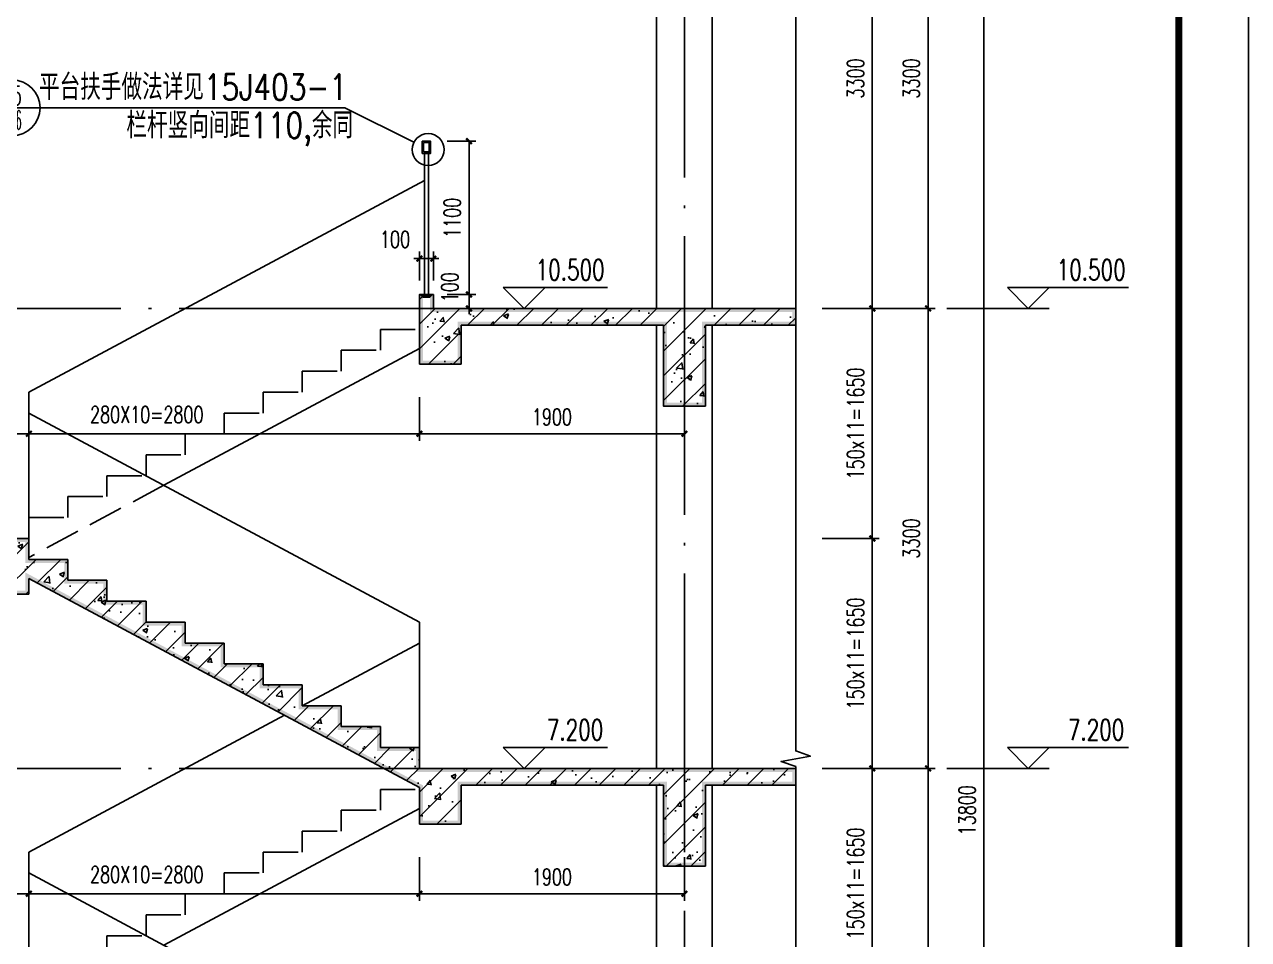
# Model space of a CAD drawing. Extents: x 5904849 to 6011887, y -826029 to -177002.
# Drawn here: x 5938123 to 5946899, y -744382 to -737817 of the extents above; entities that cross this region are included whole.
import ezdxf
from ezdxf.enums import TextEntityAlignment as Align

# ---------------------------------------------------------------- set-up
doc = ezdxf.new("R2010")
doc.units = 0
doc.header["$LTSCALE"] = 1000
doc.header["$MEASUREMENT"] = 0
doc.linetypes.add('DASH', pattern=[0.35, 0.25, -0.1])
doc.linetypes.add('DOTE', pattern=[2.42, 2, -0.2, 0.02, -0.2])
doc.layers.get('0').update_dxf_attribs({"linetype": 'CONTINUOUS'})
doc.layers.get('Defpoints').update_dxf_attribs({"linetype": 'CONTINUOUS'})
for name, color, linetype in [('COLUMN', 9, 'CONTINUOUS'), ('DIM_ELEV', 3, 'CONTINUOUS'), ('DIM_SYMB', 3, 'CONTINUOUS'), ('DOTE', 252, 'CONTINUOUS'), ('PUB_DIM', 3, 'CONTINUOUS'), ('PUB_HATCH', 8, 'CONTINUOUS'), ('PUB_TEXT', 7, 'CONTINUOUS'), ('PUB_TITLE', 4, 'CONTINUOUS'), ('S_E_STAIR', 4, 'CONTINUOUS'), ('S_STAIR', 2, 'CONTINUOUS'), ('WALL', 2, 'CONTINUOUS')]:
    doc.layers.add(name, color=color, linetype=linetype)
doc.styles.add('_HZTXT', font='txt.shx', dxfattribs={"width": 0.8, "bigfont": 'HZTXT.shx'})
doc.styles.add('_TCH_DIM', font='SIMPLEX', dxfattribs={"bigfont": 'GBCBIG'})
doc.styles.add('_TCH_DIM_T3', font='SIMPLEX', dxfattribs={"width": 0.705882, "bigfont": 'GBCBIG'})
doc.styles.add('COMP', font='COMPLEX', dxfattribs={"bigfont": 'hztxt'})
doc.dimstyles.new('_TCH_ARCH&&50', dxfattribs={"dimtxt": 119, "dimasz": 40, "dimexe": 50, "dimexo": 100, "dimgap": 60.5, "dimtad": 1, "dimdec": 0, "dimzin": 0, "dimdsep": 46, "dimtxsty": '_TCH_DIM_T3', "dimblk": 'ARCHTICK', "dimcen": 0.09, "dimclrt": 7, "dimazin": 2, "dimtfac": 1, "dimtdec": 0, "dimtix": 1, "dimtmove": 2, "dimatfit": 3, "dimfxl": 0, "dimtolj": 1, "dimtzin": 0, "dimarcsym": 0})
pattern_1 = [(45, (0, 0), (-88.3883476, 88.3883476), []), (50, (0, 0), (358.630091, -31.376067), [37.5, -412.5]), (355, (0, 0), (-69.375667, 376.096067), [30, -330]), (100.4514, (29.9, -2.6), (289.25469, 344.719771), [31.870095, -350.571056]), (46.1842, (0, 100), (533.620524, -82.759507), [56.25, -618.75]), (96.6356, (44.47, 93.1), (467.331353, 487.058935), [47.805144, -525.8565]), (351.1842, (0, 100), (467.330973, 487.0593), [45, -495]), (21, (50, 75), (298.453526, -201.309445), [37.5, -412.5]), (326, (50, 75), (121.657666, 362.575023), [30, -330]), (71.4514, (74.87, 58.22), (420.111314, 161.265248), [31.870095, -350.571056]), (37.5, (0, 0), (6.0799277, 166.446927), [0, -326, 0, -335, 0, -331.25]), (7.5, (0, 0), (131.5347687, 197.205856), [0, -191, 0, -318.5, 0, -126.25]), (327.5, (-111.5, 0), (266.911218, -11.277436), [0, -125, 0, -390, 0, -517.5]), (317.5, (-161.5, 0), (291.593085, 50.052491), [0, -162.5, 0, -259, 0, -367.5])]

# ---------------------------------------------------------------- blocks, each defined once
blk = doc.blocks.new('_ArchTick')
at = {"color": 0, "linetype": 'ByBlock', "const_width": 0.4}
blk.add_lwpolyline([(-0.5, -0.5), (0.5, 0.5)], dxfattribs=at)
blk = doc.blocks.new('*D383')
at = {"layer": 'Defpoints', "color": 0}
for p in [(5944143, -736554.4), (5945001.9, -736554.4), (5944143, -750354.4)]:
    blk.add_point(p, dxfattribs=at)
at = {"layer": 'PUB_DIM', "color": 0, "lineweight": -2}
for p, q in [((5944243, -736554.4), (5945051.9, -736554.4)), ((5945001.9, -750354.4), (5945001.9, -736554.4)), ((5944243, -750354.4), (5945051.9, -750354.4))]:
    blk.add_line(p, q, dxfattribs=at)
at = {"layer": 'PUB_DIM', "color": 0, "lineweight": -2, "xscale": 40, "yscale": 40, "zscale": 40}
for p, rotation in [((5945001.9, -736554.4), 90), ((5945001.9, -750354.4), 270)]:
    blk.add_blockref('_ArchTick', p, dxfattribs=dict(at, rotation=rotation))
at = {"layer": 'PUB_DIM', "color": 7, "insert": (5944881.9, -743454.4), "char_height": 119, "attachment_point": 5, "rotation": 90, "style": '_TCH_DIM_T3'}
blk.add_mtext('\\A1;13800', dxfattribs=at)
blk = doc.blocks.new('*D385')
at = {"layer": 'Defpoints', "color": 0}
for p in [(5943743, -743154.4), (5944601.9, -743154.4), (5943743, -746454.4)]:
    blk.add_point(p, dxfattribs=at)
at = {"layer": 'PUB_DIM', "color": 0, "lineweight": -2}
for p, q in [((5943843, -743154.4), (5944651.9, -743154.4)), ((5944601.9, -746454.4), (5944601.9, -743154.4)), ((5943843, -746454.4), (5944651.9, -746454.4))]:
    blk.add_line(p, q, dxfattribs=at)
at = {"layer": 'PUB_DIM', "color": 0, "lineweight": -2, "xscale": 40, "yscale": 40, "zscale": 40}
for p, rotation in [((5944601.9, -743154.4), 90), ((5944601.9, -746454.4), 270)]:
    blk.add_blockref('_ArchTick', p, dxfattribs=dict(at, rotation=rotation))
at = {"layer": 'PUB_DIM', "color": 7, "insert": (5944481.9, -744804.4), "char_height": 119, "attachment_point": 5, "rotation": 90, "style": '_TCH_DIM_T3'}
blk.add_mtext('\\A1;3300', dxfattribs=at)
blk = doc.blocks.new('*D386')
at = {"layer": 'Defpoints', "color": 0}
for p in [(5943743, -739854.4), (5944601.9, -739854.4), (5943743, -743154.4)]:
    blk.add_point(p, dxfattribs=at)
at = {"layer": 'PUB_DIM', "color": 0, "lineweight": -2}
for p, q in [((5943843, -739854.4), (5944651.9, -739854.4)), ((5944601.9, -743154.4), (5944601.9, -739854.4)), ((5943843, -743154.4), (5944651.9, -743154.4))]:
    blk.add_line(p, q, dxfattribs=at)
at = {"layer": 'PUB_DIM', "color": 0, "lineweight": -2, "xscale": 40, "yscale": 40, "zscale": 40}
for p, rotation in [((5944601.9, -739854.4), 90), ((5944601.9, -743154.4), 270)]:
    blk.add_blockref('_ArchTick', p, dxfattribs=dict(at, rotation=rotation))
at = {"layer": 'PUB_DIM', "color": 7, "insert": (5944481.9, -741504.4), "char_height": 119, "attachment_point": 5, "rotation": 90, "style": '_TCH_DIM_T3'}
blk.add_mtext('\\A1;3300', dxfattribs=at)
blk = doc.blocks.new('*D387')
at = {"layer": 'Defpoints', "color": 0}
for p in [(5943743, -736554.4), (5944601.9, -736554.4), (5943743, -739854.4)]:
    blk.add_point(p, dxfattribs=at)
at = {"layer": 'PUB_DIM', "color": 0, "lineweight": -2}
for p, q in [((5943843, -736554.4), (5944651.9, -736554.4)), ((5944601.9, -739854.4), (5944601.9, -736554.4)), ((5943843, -739854.4), (5944651.9, -739854.4))]:
    blk.add_line(p, q, dxfattribs=at)
at = {"layer": 'PUB_DIM', "color": 0, "lineweight": -2, "xscale": 40, "yscale": 40, "zscale": 40}
for p, rotation in [((5944601.9, -736554.4), 90), ((5944601.9, -739854.4), 270)]:
    blk.add_blockref('_ArchTick', p, dxfattribs=dict(at, rotation=rotation))
at = {"layer": 'PUB_DIM', "color": 7, "insert": (5944481.9, -738204.4), "char_height": 119, "attachment_point": 5, "rotation": 90, "style": '_TCH_DIM_T3'}
blk.add_mtext('\\A1;3300', dxfattribs=at)
blk = doc.blocks.new('*D391')
at = {"layer": 'Defpoints', "color": 0}
for p in [(5943743, -743154.4), (5944201.9, -743154.4), (5943743, -744804.4)]:
    blk.add_point(p, dxfattribs=at)
at = {"layer": 'PUB_DIM', "color": 0, "lineweight": -2}
for p, q in [((5943843, -743154.4), (5944251.9, -743154.4)), ((5944201.9, -744804.4), (5944201.9, -743154.4)), ((5943843, -744804.4), (5944251.9, -744804.4))]:
    blk.add_line(p, q, dxfattribs=at)
at = {"layer": 'PUB_DIM', "color": 0, "lineweight": -2, "xscale": 40, "yscale": 40, "zscale": 40}
for p, rotation in [((5944201.9, -743154.4), 90), ((5944201.9, -744804.4), 270)]:
    blk.add_blockref('_ArchTick', p, dxfattribs=dict(at, rotation=rotation))
at = {"layer": 'PUB_DIM', "color": 7, "insert": (5944081.9, -743979.4), "char_height": 119, "attachment_point": 5, "rotation": 90, "style": '_TCH_DIM_T3'}
blk.add_mtext('\\A1;150x11=1650', dxfattribs=at)
blk = doc.blocks.new('*D392')
at = {"layer": 'Defpoints', "color": 0}
for p in [(5943743, -741504.4), (5944201.9, -741504.4), (5943743, -743154.4)]:
    blk.add_point(p, dxfattribs=at)
at = {"layer": 'PUB_DIM', "color": 0, "lineweight": -2}
for p, q in [((5943843, -741504.4), (5944251.9, -741504.4)), ((5944201.9, -743154.4), (5944201.9, -741504.4)), ((5943843, -743154.4), (5944251.9, -743154.4))]:
    blk.add_line(p, q, dxfattribs=at)
at = {"layer": 'PUB_DIM', "color": 0, "lineweight": -2, "xscale": 40, "yscale": 40, "zscale": 40}
for p, rotation in [((5944201.9, -741504.4), 90), ((5944201.9, -743154.4), 270)]:
    blk.add_blockref('_ArchTick', p, dxfattribs=dict(at, rotation=rotation))
at = {"layer": 'PUB_DIM', "color": 7, "insert": (5944081.9, -742329.4), "char_height": 119, "attachment_point": 5, "rotation": 90, "style": '_TCH_DIM_T3'}
blk.add_mtext('\\A1;150x11=1650', dxfattribs=at)
blk = doc.blocks.new('*D393')
at = {"layer": 'Defpoints', "color": 0}
for p in [(5943743, -739854.4), (5944201.9, -739854.4), (5943743, -741504.4)]:
    blk.add_point(p, dxfattribs=at)
at = {"layer": 'PUB_DIM', "color": 0, "lineweight": -2}
for p, q in [((5943843, -739854.4), (5944251.9, -739854.4)), ((5944201.9, -741504.4), (5944201.9, -739854.4)), ((5943843, -741504.4), (5944251.9, -741504.4))]:
    blk.add_line(p, q, dxfattribs=at)
at = {"layer": 'PUB_DIM', "color": 0, "lineweight": -2, "xscale": 40, "yscale": 40, "zscale": 40}
for p, rotation in [((5944201.9, -739854.4), 90), ((5944201.9, -741504.4), 270)]:
    blk.add_blockref('_ArchTick', p, dxfattribs=dict(at, rotation=rotation))
at = {"layer": 'PUB_DIM', "color": 7, "insert": (5944081.9, -740679.4), "char_height": 119, "attachment_point": 5, "rotation": 90, "style": '_TCH_DIM_T3'}
blk.add_mtext('\\A1;150x11=1650', dxfattribs=at)
blk = doc.blocks.new('*D394')
at = {"layer": 'Defpoints', "color": 0}
for p in [(5943743, -736554.4), (5944201.9, -736554.4), (5943743, -739854.4)]:
    blk.add_point(p, dxfattribs=at)
at = {"layer": 'PUB_DIM', "color": 0, "lineweight": -2}
for p, q in [((5943843, -736554.4), (5944251.9, -736554.4)), ((5944201.9, -739854.4), (5944201.9, -736554.4)), ((5943843, -739854.4), (5944251.9, -739854.4))]:
    blk.add_line(p, q, dxfattribs=at)
at = {"layer": 'PUB_DIM', "color": 0, "lineweight": -2, "xscale": 40, "yscale": 40, "zscale": 40}
for p, rotation in [((5944201.9, -736554.4), 90), ((5944201.9, -739854.4), 270)]:
    blk.add_blockref('_ArchTick', p, dxfattribs=dict(at, rotation=rotation))
at = {"layer": 'PUB_DIM', "color": 7, "insert": (5944081.9, -738204.4), "char_height": 119, "attachment_point": 5, "rotation": 90, "style": '_TCH_DIM_T3'}
blk.add_mtext('\\A1;3300', dxfattribs=at)
blk = doc.blocks.new('*D395')
at = {"layer": 'Defpoints', "color": 0}
for p in [(5936654.9, -740390.5), (5938154.9, -740390.5), (5938154.9, -740752.9)]:
    blk.add_point(p, dxfattribs=at)
at = {"layer": 'PUB_DIM', "color": 0, "lineweight": -2}
for p, q in [((5936654.9, -740490.5), (5936654.9, -740802.9)), ((5938154.9, -740490.5), (5938154.9, -740802.9)), ((5936654.9, -740752.9), (5938154.9, -740752.9))]:
    blk.add_line(p, q, dxfattribs=at)
at = {"layer": 'PUB_DIM', "color": 0, "lineweight": -2, "xscale": 40, "yscale": 40, "zscale": 40, "rotation": 180}
blk.add_blockref('_ArchTick', (5936654.9, -740752.9), dxfattribs=at)
at = {"layer": 'PUB_DIM', "color": 0, "lineweight": -2, "xscale": 40, "yscale": 40, "zscale": 40}
blk.add_blockref('_ArchTick', (5938154.9, -740752.9), dxfattribs=at)
at = {"layer": 'PUB_DIM', "color": 7, "insert": (5937404.9, -740632.9), "char_height": 119, "attachment_point": 5, "style": '_TCH_DIM_T3'}
blk.add_mtext('\\A1;1500', dxfattribs=at)
blk = doc.blocks.new('*D396')
at = {"layer": 'Defpoints', "color": 0}
for p in [(5938154.9, -740390.5), (5940954.9, -740390.5), (5940954.9, -740752.9)]:
    blk.add_point(p, dxfattribs=at)
at = {"layer": 'PUB_DIM', "color": 0, "lineweight": -2}
for p, q in [((5938154.9, -740490.5), (5938154.9, -740802.9)), ((5940954.9, -740490.5), (5940954.9, -740802.9)), ((5938154.9, -740752.9), (5940954.9, -740752.9))]:
    blk.add_line(p, q, dxfattribs=at)
at = {"layer": 'PUB_DIM', "color": 0, "lineweight": -2, "xscale": 40, "yscale": 40, "zscale": 40, "rotation": 180}
blk.add_blockref('_ArchTick', (5938154.9, -740752.9), dxfattribs=at)
at = {"layer": 'PUB_DIM', "color": 0, "lineweight": -2, "xscale": 40, "yscale": 40, "zscale": 40}
blk.add_blockref('_ArchTick', (5940954.9, -740752.9), dxfattribs=at)
at = {"layer": 'PUB_DIM', "color": 7, "insert": (5939000.2, -740615.4), "char_height": 119, "attachment_point": 5, "style": '_TCH_DIM_T3'}
blk.add_mtext('\\A1;280X10=2800', dxfattribs=at)
blk = doc.blocks.new('*D397')
at = {"layer": 'Defpoints', "color": 0}
for p in [(5940954.9, -740390.5), (5942854.9, -740390.5), (5942854.9, -740752.9)]:
    blk.add_point(p, dxfattribs=at)
at = {"layer": 'PUB_DIM', "color": 0, "lineweight": -2}
for p, q in [((5940954.9, -740490.5), (5940954.9, -740802.9)), ((5942854.9, -740490.5), (5942854.9, -740802.9)), ((5940954.9, -740752.9), (5942854.9, -740752.9))]:
    blk.add_line(p, q, dxfattribs=at)
at = {"layer": 'PUB_DIM', "color": 0, "lineweight": -2, "xscale": 40, "yscale": 40, "zscale": 40, "rotation": 180}
blk.add_blockref('_ArchTick', (5940954.9, -740752.9), dxfattribs=at)
at = {"layer": 'PUB_DIM', "color": 0, "lineweight": -2, "xscale": 40, "yscale": 40, "zscale": 40}
blk.add_blockref('_ArchTick', (5942854.9, -740752.9), dxfattribs=at)
at = {"layer": 'PUB_DIM', "color": 7, "insert": (5941904.9, -740632.9), "char_height": 119, "attachment_point": 5, "style": '_TCH_DIM_T3'}
blk.add_mtext('\\A1;1900', dxfattribs=at)
blk = doc.blocks.new('*D398')
at = {"layer": 'Defpoints', "color": 0}
for p in [(5936654.9, -743690.5), (5938154.9, -743690.5), (5938154.9, -744052.9)]:
    blk.add_point(p, dxfattribs=at)
at = {"layer": 'PUB_DIM', "color": 0, "lineweight": -2}
for p, q in [((5936654.9, -743790.5), (5936654.9, -744102.9)), ((5938154.9, -743790.5), (5938154.9, -744102.9)), ((5936654.9, -744052.9), (5938154.9, -744052.9))]:
    blk.add_line(p, q, dxfattribs=at)
at = {"layer": 'PUB_DIM', "color": 0, "lineweight": -2, "xscale": 40, "yscale": 40, "zscale": 40, "rotation": 180}
blk.add_blockref('_ArchTick', (5936654.9, -744052.9), dxfattribs=at)
at = {"layer": 'PUB_DIM', "color": 0, "lineweight": -2, "xscale": 40, "yscale": 40, "zscale": 40}
blk.add_blockref('_ArchTick', (5938154.9, -744052.9), dxfattribs=at)
at = {"layer": 'PUB_DIM', "color": 7, "insert": (5937404.9, -743932.9), "char_height": 119, "attachment_point": 5, "style": '_TCH_DIM_T3'}
blk.add_mtext('\\A1;1500', dxfattribs=at)
blk = doc.blocks.new('*D399')
at = {"layer": 'Defpoints', "color": 0}
for p in [(5938154.9, -743690.5), (5940954.9, -743690.5), (5940954.9, -744052.9)]:
    blk.add_point(p, dxfattribs=at)
at = {"layer": 'PUB_DIM', "color": 0, "lineweight": -2}
for p, q in [((5938154.9, -743790.5), (5938154.9, -744102.9)), ((5940954.9, -743790.5), (5940954.9, -744102.9)), ((5938154.9, -744052.9), (5940954.9, -744052.9))]:
    blk.add_line(p, q, dxfattribs=at)
at = {"layer": 'PUB_DIM', "color": 0, "lineweight": -2, "xscale": 40, "yscale": 40, "zscale": 40, "rotation": 180}
blk.add_blockref('_ArchTick', (5938154.9, -744052.9), dxfattribs=at)
at = {"layer": 'PUB_DIM', "color": 0, "lineweight": -2, "xscale": 40, "yscale": 40, "zscale": 40}
blk.add_blockref('_ArchTick', (5940954.9, -744052.9), dxfattribs=at)
at = {"layer": 'PUB_DIM', "color": 7, "insert": (5939000.2, -743915.4), "char_height": 119, "attachment_point": 5, "style": '_TCH_DIM_T3'}
blk.add_mtext('\\A1;280X10=2800', dxfattribs=at)
blk = doc.blocks.new('*D400')
at = {"layer": 'Defpoints', "color": 0}
for p in [(5940954.9, -743690.5), (5942854.9, -743690.5), (5942854.9, -744052.9)]:
    blk.add_point(p, dxfattribs=at)
at = {"layer": 'PUB_DIM', "color": 0, "lineweight": -2}
for p, q in [((5940954.9, -743790.5), (5940954.9, -744102.9)), ((5942854.9, -743790.5), (5942854.9, -744102.9)), ((5940954.9, -744052.9), (5942854.9, -744052.9))]:
    blk.add_line(p, q, dxfattribs=at)
at = {"layer": 'PUB_DIM', "color": 0, "lineweight": -2, "xscale": 40, "yscale": 40, "zscale": 40, "rotation": 180}
blk.add_blockref('_ArchTick', (5940954.9, -744052.9), dxfattribs=at)
at = {"layer": 'PUB_DIM', "color": 0, "lineweight": -2, "xscale": 40, "yscale": 40, "zscale": 40}
blk.add_blockref('_ArchTick', (5942854.9, -744052.9), dxfattribs=at)
at = {"layer": 'PUB_DIM', "color": 7, "insert": (5941904.9, -743932.9), "char_height": 119, "attachment_point": 5, "style": '_TCH_DIM_T3'}
blk.add_mtext('\\A1;1900', dxfattribs=at)
blk = doc.blocks.new('*D401')
at = {"layer": 'Defpoints', "color": 0}
for p in [(5941055, -738654.2), (5941310.6, -738654.2), (5941054.9, -739754.2)]:
    blk.add_point(p, dxfattribs=at)
at = {"layer": 'PUB_DIM', "color": 0, "lineweight": -2}
for p, q in [((5941155, -738654.2), (5941360.6, -738654.2)), ((5941310.5, -739754.2), (5941310.6, -738654.2)), ((5941154.9, -739754.2), (5941360.5, -739754.2))]:
    blk.add_line(p, q, dxfattribs=at)
at = {"layer": 'PUB_DIM', "color": 0, "lineweight": -2, "xscale": 40, "yscale": 40, "zscale": 40}
for p, rotation in [((5941310.6, -738654.2), 89.99525678757395), ((5941310.5, -739754.2), 269.995256787574)]:
    blk.add_blockref('_ArchTick', p, dxfattribs=dict(at, rotation=rotation))
at = {"layer": 'PUB_DIM', "color": 7, "insert": (5941190.6, -739204.2), "char_height": 119, "attachment_point": 5, "rotation": 89.99526, "style": '_TCH_DIM_T3'}
blk.add_mtext('\\A1;1100', dxfattribs=at)
blk = doc.blocks.new('*D402')
at = {"layer": 'Defpoints', "color": 0}
for p in [(5941054.9, -739754.2), (5941310.5, -739754.2), (5941054.9, -739854.2)]:
    blk.add_point(p, dxfattribs=at)
at = {"layer": 'PUB_DIM', "color": 0, "lineweight": -2}
for p, q in [((5941310.5, -739754.2), (5941310.5, -739714.2)), ((5941154.9, -739754.2), (5941360.5, -739754.2)), ((5941310.5, -739854.2), (5941310.5, -739754.2)), ((5941154.9, -739854.2), (5941360.5, -739854.2)), ((5941310.5, -739854.2), (5941310.5, -739894.2))]:
    blk.add_line(p, q, dxfattribs=at)
at = {"layer": 'PUB_DIM', "color": 0, "lineweight": -2, "xscale": 40, "yscale": 40, "zscale": 40}
for p, rotation in [((5941310.5, -739754.2), 269.9952567875649), ((5941310.5, -739854.2), 89.99525678756494)]:
    blk.add_blockref('_ArchTick', p, dxfattribs=dict(at, rotation=rotation))
at = {"layer": 'PUB_DIM', "color": 7, "insert": (5941173, -739702), "char_height": 119, "attachment_point": 5, "rotation": 89.99526, "style": '_TCH_DIM_T3'}
blk.add_mtext('\\A1;100', dxfattribs=at)
blk = doc.blocks.new('*D403')
at = {"layer": 'Defpoints', "color": 0}
for p in [(5941054.9, -739496.6), (5940954.9, -739754.2), (5941054.9, -739754.2)]:
    blk.add_point(p, dxfattribs=at)
at = {"layer": 'PUB_DIM', "color": 0, "lineweight": -2}
for p, q in [((5940954.9, -739654.2), (5940954.9, -739446.6)), ((5941054.9, -739654.2), (5941054.9, -739446.6)), ((5940954.9, -739496.6), (5940914.9, -739496.6)), ((5940954.9, -739496.6), (5941054.9, -739496.6)), ((5941054.9, -739496.6), (5941094.9, -739496.6))]:
    blk.add_line(p, q, dxfattribs=at)
at = {"layer": 'PUB_DIM', "color": 0, "lineweight": -2, "xscale": 40, "yscale": 40, "zscale": 40}
blk.add_blockref('_ArchTick', (5940954.9, -739496.6), dxfattribs=at)
at = {"layer": 'PUB_DIM', "color": 0, "lineweight": -2, "xscale": 40, "yscale": 40, "zscale": 40, "rotation": 180}
blk.add_blockref('_ArchTick', (5941054.9, -739496.6), dxfattribs=at)
at = {"layer": 'PUB_DIM', "color": 7, "insert": (5940779.9, -739359.1), "char_height": 119, "attachment_point": 5, "style": '_TCH_DIM_T3'}
blk.add_mtext('\\A1;100', dxfattribs=at)
blk = doc.blocks.new('_INDEX')
blk.add_line((-0.5, 0), (0.5, 0))
blk.add_circle((0, 0), 0.5)
at = {"style": 'COMP'}
for tag, width, p, p2 in [('1', 2.333333, (-0.17, 0.05), (0.17, 0.05)), ('-', 1.166667, (-0.17, -0.39), (0.17, -0.39))]:
    blk.add_attdef(tag, text='', height=0.34, dxfattribs=dict(at, width=width)).set_placement(p, p2, align=Align.FIT)

msp = doc.modelspace()

# ---------------------------------------------------------------- hatches: boundary and pattern name
at = {"layer": 'COLUMN'}
for points in [[(5941054.9, -739754.2), (5940954.9, -739754.2), (5940979.9, -739779.2), (5941029.9, -739779.2)], [(5940954.9, -739754.2), (5940954.9, -740254.4), (5940979.9, -740229.4), (5940979.9, -739779.2)], [(5941054.9, -739854.2), (5941054.9, -739754.2), (5941029.9, -739779.2), (5941029.9, -739879.2)], [(5943653, -739854.4), (5941054.9, -739854.2), (5941029.9, -739879.2), (5943628, -739879.4)], [(5943653, -739974.4), (5943653, -739854.4), (5943628, -739879.4), (5943628, -739949.4)], [(5941254.9, -740254.4), (5941254.9, -739974.4), (5941229.9, -739949.4), (5941229.9, -740229.4)], [(5941254.9, -739974.4), (5942704.9, -739974.4), (5942729.9, -739949.4), (5941229.9, -739949.4)], [(5942704.9, -739974.4), (5942704.9, -740554.4), (5942729.9, -740529.4), (5942729.9, -739949.4)], [(5943004.9, -740554.4), (5943004.9, -739974.4), (5942979.9, -739949.4), (5942979.9, -740529.4)], [(5943004.9, -739974.4), (5943653, -739974.4), (5943628, -739949.4), (5942979.9, -739949.4)], [(5940954.9, -740254.4), (5941254.9, -740254.4), (5941229.9, -740229.4), (5940979.9, -740229.4)], [(5942704.9, -740554.4), (5943004.9, -740554.4), (5942979.9, -740529.4), (5942729.9, -740529.4)], [(5938154.9, -741504.4), (5936754.9, -741504.4), (5936729.9, -741529.4), (5938129.9, -741529.4)], [(5938154.9, -741654.4), (5938154.9, -741504.4), (5938129.9, -741529.4), (5938129.9, -741679.4)], [(5938434.9, -741654.4), (5938154.9, -741654.4), (5938129.9, -741679.4), (5938409.9, -741679.4)], [(5938434.9, -741804.4), (5938434.9, -741654.4), (5938409.9, -741679.4), (5938409.9, -741829.4)], [(5938154.9, -741904.4), (5938154.9, -741790.5), (5938129.9, -741748.8), (5938129.9, -741879.4)], [(5938154.9, -741790.5), (5940954.9, -743290.5), (5940979.9, -743275.5), (5938129.9, -741748.8)], [(5938714.9, -741804.4), (5938434.9, -741804.4), (5938409.9, -741829.4), (5938689.9, -741829.4)], [(5938714.9, -741954.4), (5938714.9, -741804.4), (5938689.9, -741829.4), (5938689.9, -741979.4)], [(5937854.9, -741904.4), (5938154.9, -741904.4), (5938129.9, -741879.4), (5937879.9, -741879.4)], [(5938994.9, -741954.4), (5938714.9, -741954.4), (5938689.9, -741979.4), (5938969.9, -741979.4)], [(5938994.9, -742104.4), (5938994.9, -741954.4), (5938969.9, -741979.4), (5938969.9, -742129.4)], [(5939274.9, -742104.4), (5938994.9, -742104.4), (5938969.9, -742129.4), (5939249.9, -742129.4)], [(5939274.9, -742254.4), (5939274.9, -742104.4), (5939249.9, -742129.4), (5939249.9, -742279.4)], [(5939554.9, -742254.4), (5939274.9, -742254.4), (5939249.9, -742279.4), (5939529.9, -742279.4)], [(5939554.9, -742404.4), (5939554.9, -742254.4), (5939529.9, -742279.4), (5939529.9, -742429.4)], [(5939834.9, -742404.4), (5939554.9, -742404.4), (5939529.9, -742429.4), (5939809.9, -742429.4)], [(5939834.9, -742554.4), (5939834.9, -742404.4), (5939809.9, -742429.4), (5939809.9, -742579.4)], [(5940114.9, -742554.4), (5939834.9, -742554.4), (5939809.9, -742579.4), (5940089.9, -742579.4)], [(5940114.9, -742704.4), (5940114.9, -742554.4), (5940089.9, -742579.4), (5940089.9, -742729.4)], [(5940394.9, -742704.4), (5940114.9, -742704.4), (5940089.9, -742729.4), (5940369.9, -742729.4)], [(5940394.9, -742854.4), (5940394.9, -742704.4), (5940369.9, -742729.4), (5940369.9, -742879.4)], [(5940674.9, -742854.4), (5940394.9, -742854.4), (5940369.9, -742879.4), (5940649.9, -742879.4)], [(5940674.9, -743004.4), (5940674.9, -742854.4), (5940649.9, -742879.4), (5940649.9, -743029.4)], [(5940954.9, -743004.4), (5940674.9, -743004.4), (5940649.9, -743029.4), (5940929.9, -743029.4)], [(5940954.9, -743154.4), (5940954.9, -743004.4), (5940929.9, -743029.4), (5940929.9, -743179.4)], [(5943653, -743154.4), (5940954.9, -743154.4), (5940929.9, -743179.4), (5943628, -743179.4)], [(5943653, -743274.4), (5943653, -743154.4), (5943628, -743179.4), (5943628, -743249.4)], [(5940954.9, -743290.5), (5940954.9, -743554.4), (5940979.9, -743529.4), (5940979.9, -743275.5)], [(5941254.9, -743554.4), (5941254.9, -743274.4), (5941229.9, -743249.4), (5941229.9, -743529.4)], [(5941254.9, -743274.4), (5942704.9, -743274.4), (5942729.9, -743249.4), (5941229.9, -743249.4)], [(5942704.9, -743274.4), (5942704.9, -743854.4), (5942729.9, -743829.4), (5942729.9, -743249.4)], [(5943004.9, -743854.4), (5943004.9, -743274.4), (5942979.9, -743249.4), (5942979.9, -743829.4)], [(5943004.9, -743274.4), (5943653, -743274.4), (5943628, -743249.4), (5942979.9, -743249.4)], [(5940954.9, -743554.4), (5941254.9, -743554.4), (5941229.9, -743529.4), (5940979.9, -743529.4)], [(5942704.9, -743854.4), (5943004.9, -743854.4), (5942979.9, -743829.4), (5942729.9, -743829.4)]]:
    msp.add_hatch(color=0, dxfattribs=at).paths.add_polyline_path(points)
at = {"layer": 'PUB_HATCH'}
h = msp.add_hatch(dxfattribs=at)
h.set_pattern_fill('钢筋混凝土', color=256, scale=50, style=0)
h.set_pattern_definition(pattern_1)
h.paths.add_polyline_path([(5943653, -739974.4), (5943653, -739854.4), (5941054.9, -739854.2), (5941054.9, -739754.2), (5940954.9, -739754.2), (5940954.9, -740254.4), (5941254.9, -740254.4), (5941254.9, -739974.4), (5942704.9, -739974.4), (5942704.9, -740554.4), (5943004.9, -740554.4), (5943004.9, -739974.4)])
h = msp.add_hatch(dxfattribs=at)
h.set_pattern_fill('钢筋混凝土', color=256, scale=50, style=0)
h.set_pattern_definition(pattern_1)
h.paths.add_polyline_path([(5943653, -743154.4), (5940954.9, -743154.4), (5940954.9, -743004.4), (5940674.9, -743004.4), (5940674.9, -742854.4), (5940394.9, -742854.4), (5940394.9, -742704.4), (5940114.9, -742704.4), (5940114.9, -742554.4), (5939834.9, -742554.4), (5939834.9, -742404.4), (5939554.9, -742404.4), (5939554.9, -742254.4), (5939274.9, -742254.4), (5939274.9, -742104.4), (5938994.9, -742104.4), (5938994.9, -741954.4), (5938714.9, -741954.4), (5938714.9, -741804.4), (5938434.9, -741804.4), (5938434.9, -741654.4), (5938154.9, -741654.4), (5938154.9, -741504.4), (5936754.9, -741504.4), (5936754.9, -741404.4), (5936654.9, -741404.4), (5936654.9, -741854.4), (5936894.9, -741854.4), (5936894.9, -741624.4), (5937854.9, -741624.4), (5937854.9, -741904.4), (5938154.9, -741904.4), (5938154.9, -741790.5), (5940954.9, -743290.5), (5940954.9, -743554.4), (5941254.9, -743554.4), (5941254.9, -743274.4), (5942704.9, -743274.4), (5942704.9, -743854.4), (5943004.9, -743854.4), (5943004.9, -743274.4), (5943653, -743274.4)])

# ---------------------------------------------------------------- linework, layer by layer
at = {"color": 0}
for p, q in [((5942654.9, -736674.4), (5942654.9, -739854.4)), ((5943054.9, -736674.4), (5943054.9, -739854.4)), ((5942654.9, -739974.4), (5942654.9, -743154.4)), ((5943054.9, -739974.4), (5943054.9, -743154.4)), ((5942654.9, -743274.4), (5942654.9, -746454.4)), ((5943054.9, -743274.4), (5943054.9, -746454.4))]:
    msp.add_line(p, q, dxfattribs=at)
at = {"layer": 'COLUMN', "color": 0}
for p, q in [((5941054.9, -739754.2), (5940954.9, -739754.2)), ((5940954.9, -739754.2), (5940954.9, -740254.4)), ((5941054.9, -739854.2), (5941054.9, -739754.2)), ((5943653, -739854.4), (5941054.9, -739854.2)), ((5943653, -739974.4), (5943653, -739854.4)), ((5941254.9, -740254.4), (5941254.9, -739974.4)), ((5941254.9, -739974.4), (5942704.9, -739974.4)), ((5942704.9, -739974.4), (5942704.9, -740554.4)), ((5943004.9, -740554.4), (5943004.9, -739974.4)), ((5943004.9, -739974.4), (5943653, -739974.4)), ((5940954.9, -740254.4), (5941254.9, -740254.4)), ((5942704.9, -740554.4), (5943004.9, -740554.4)), ((5938154.9, -741504.4), (5936754.9, -741504.4)), ((5938154.9, -741654.4), (5938154.9, -741504.4)), ((5938434.9, -741654.4), (5938154.9, -741654.4)), ((5938434.9, -741804.4), (5938434.9, -741654.4)), ((5938154.9, -741904.4), (5938154.9, -741790.5)), ((5938154.9, -741790.5), (5940954.9, -743290.5)), ((5938714.9, -741804.4), (5938434.9, -741804.4)), ((5938714.9, -741954.4), (5938714.9, -741804.4)), ((5937854.9, -741904.4), (5938154.9, -741904.4)), ((5938994.9, -741954.4), (5938714.9, -741954.4)), ((5938994.9, -742104.4), (5938994.9, -741954.4)), ((5939274.9, -742104.4), (5938994.9, -742104.4)), ((5939274.9, -742254.4), (5939274.9, -742104.4)), ((5939554.9, -742254.4), (5939274.9, -742254.4)), ((5939554.9, -742404.4), (5939554.9, -742254.4)), ((5939834.9, -742404.4), (5939554.9, -742404.4)), ((5939834.9, -742554.4), (5939834.9, -742404.4)), ((5940114.9, -742554.4), (5939834.9, -742554.4)), ((5940114.9, -742704.4), (5940114.9, -742554.4)), ((5940394.9, -742704.4), (5940114.9, -742704.4)), ((5940394.9, -742854.4), (5940394.9, -742704.4)), ((5940674.9, -742854.4), (5940394.9, -742854.4)), ((5940674.9, -743004.4), (5940674.9, -742854.4)), ((5940954.9, -743004.4), (5940674.9, -743004.4)), ((5940954.9, -743154.4), (5940954.9, -743004.4)), ((5943653, -743154.4), (5940954.9, -743154.4)), ((5943653, -743274.4), (5943653, -743154.4)), ((5940954.9, -743290.5), (5940954.9, -743554.4)), ((5941254.9, -743554.4), (5941254.9, -743274.4)), ((5941254.9, -743274.4), (5942704.9, -743274.4)), ((5942704.9, -743274.4), (5942704.9, -743854.4)), ((5943004.9, -743854.4), (5943004.9, -743274.4)), ((5943004.9, -743274.4), (5943653, -743274.4)), ((5940954.9, -743554.4), (5941254.9, -743554.4)), ((5942704.9, -743854.4), (5943004.9, -743854.4))]:
    msp.add_line(p, q, dxfattribs=at)
at = {"layer": 'DIM_ELEV'}
for p, q in [((5941705.8, -739854.2), (5941555.8, -739704.2)), ((5941555.8, -739704.2), (5942303.1, -739704.2)), ((5941705.8, -739854.2), (5941855.8, -739704.2)), ((5945320.3, -739854.4), (5945170.3, -739704.4)), ((5945170.3, -739704.4), (5946039, -739704.4)), ((5945320.3, -739854.4), (5945470.3, -739704.4)), ((5944737, -739854.4), (5945470.3, -739854.4)), ((5941705.8, -743154.2), (5941555.8, -743004.2)), ((5941555.8, -743004.2), (5942303.1, -743004.2)), ((5941705.8, -743154.2), (5941855.8, -743004.2)), ((5945320.3, -743154.4), (5945170.3, -743004.4)), ((5945170.3, -743004.4), (5946039, -743004.4)), ((5945320.3, -743154.4), (5945470.3, -743004.4)), ((5944737, -743154.4), (5945470.3, -743154.4))]:
    msp.add_line(p, q, dxfattribs=at)
at = {"layer": 'DIM_SYMB', "color": 0}
msp.add_lwpolyline([(5943653, -750654.4), (5943653, -743141.5), (5943548, -743103.3), (5943758, -743066.3), (5943653, -743029), (5943653, -735516.2)], dxfattribs=at)
at = {"layer": 'DOTE', "linetype": 'DOTE'}
msp.add_line((5942854.9, -751015.4), (5942854.9, -735591.7), dxfattribs=at)
at = {"layer": 'DOTE', "color": 251, "linetype": 'DOTE'}
for p, q in [((5943653, -739854.4), (5934916.8, -739854.4)), ((5943653, -743154.4), (5934916.8, -743154.4))]:
    msp.add_line(p, q, dxfattribs=at)
at = {"layer": 'PUB_DIM'}
for p, q in [((5940420.9, -738414.6), (5938235.2, -738414.6)), ((5940915.4, -738662.3), (5940420.9, -738414.6))]:
    msp.add_line(p, q, dxfattribs=at)
msp.add_circle((5941017.4, -738714.6), 114.6, dxfattribs=at)
at = {"layer": 'PUB_TITLE', "color": 4}
msp.add_lwpolyline([(5904849.4, -759110.4), (5946899.4, -759110.4), (5946899.4, -729410.4), (5904849.4, -729410.4)], close=True, dxfattribs=at)
at = {"layer": 'PUB_TITLE', "color": 4, "const_width": 50}
msp.add_lwpolyline([(5906099.4, -758610.4), (5946399.4, -758610.4), (5946399.4, -729910.4), (5906099.4, -729910.4)], close=True, dxfattribs=at)
at = {"layer": 'S_E_STAIR'}
for p, q in [((5940990.4, -739754.2), (5940990.4, -738741.7)), ((5941020.4, -739754.2), (5941020.4, -738741.7)), ((5938154.9, -740454.4), (5940990.4, -738935.3)), ((5940954.9, -740140.5), (5939121.9, -741122.4)), ((5938154.9, -741504.4), (5938154.9, -740454.4)), ((5940954.9, -742104.4), (5938154.9, -740604.4)), ((5940954.9, -743154.4), (5940954.9, -742104.4)), ((5940114.9, -742704.4), (5940954.9, -742254.4)), ((5938154.9, -743754.4), (5939987.8, -742772.4)), ((5940954.9, -743440.5), (5939121.9, -744422.4)), ((5938154.9, -744804.4), (5938154.9, -743754.4)), ((5940954.9, -745404.4), (5938154.9, -743904.4))]:
    msp.add_line(p, q, dxfattribs=at)
at = {"layer": 'S_E_STAIR', "linetype": 'DASH'}
for p, q in [((5940954.9, -740004.4), (5940954.9, -739854.4)), ((5940674.9, -740004.4), (5940954.9, -740004.4)), ((5940674.9, -740154.4), (5940674.9, -740004.4)), ((5940394.9, -740154.4), (5940674.9, -740154.4)), ((5940394.9, -740304.4), (5940394.9, -740154.4)), ((5940114.9, -740304.4), (5940394.9, -740304.4)), ((5940114.9, -740454.4), (5940114.9, -740304.4)), ((5939834.9, -740454.4), (5940114.9, -740454.4)), ((5939834.9, -740604.4), (5939834.9, -740454.4)), ((5939554.9, -740604.4), (5939834.9, -740604.4)), ((5939554.9, -740754.4), (5939554.9, -740604.4)), ((5939274.9, -740754.4), (5939554.9, -740754.4)), ((5939274.9, -740904.4), (5939274.9, -740754.4)), ((5938994.9, -740904.4), (5939274.9, -740904.4)), ((5938994.9, -741054.4), (5938994.9, -740904.4)), ((5939121.9, -741122.4), (5938154.9, -741640.5)), ((5938714.9, -741054.4), (5938994.9, -741054.4)), ((5938714.9, -741204.4), (5938714.9, -741054.4)), ((5938434.9, -741204.4), (5938714.9, -741204.4)), ((5938434.9, -741354.4), (5938434.9, -741204.4)), ((5938154.9, -741354.4), (5938434.9, -741354.4)), ((5938154.9, -741504.4), (5938154.9, -741354.4)), ((5940674.9, -743304.4), (5940954.9, -743304.4)), ((5940674.9, -743454.4), (5940674.9, -743304.4)), ((5940394.9, -743454.4), (5940674.9, -743454.4)), ((5940394.9, -743604.4), (5940394.9, -743454.4)), ((5940114.9, -743604.4), (5940394.9, -743604.4)), ((5940114.9, -743754.4), (5940114.9, -743604.4)), ((5939834.9, -743754.4), (5940114.9, -743754.4)), ((5939834.9, -743904.4), (5939834.9, -743754.4)), ((5939554.9, -743904.4), (5939834.9, -743904.4)), ((5939554.9, -744054.4), (5939554.9, -743904.4)), ((5939274.9, -744054.4), (5939554.9, -744054.4)), ((5939274.9, -744204.4), (5939274.9, -744054.4)), ((5938994.9, -744204.4), (5939274.9, -744204.4)), ((5938994.9, -744354.4), (5938994.9, -744204.4)), ((5938714.9, -744354.4), (5938994.9, -744354.4)), ((5938714.9, -744504.4), (5938714.9, -744354.4))]:
    msp.add_line(p, q, dxfattribs=at)
at = {"layer": 'S_E_STAIR'}
for points in [[(5940975.4, -738741.7), (5941035.4, -738741.7), (5941035.4, -738654.2), (5940975.4, -738654.2)], [(5940985.4, -738731.7), (5941025.4, -738731.7), (5941025.4, -738664.2), (5940985.4, -738664.2)]]:
    msp.add_lwpolyline(points, close=True, dxfattribs=at)
at = {"layer": 'S_STAIR'}
for p, q in [((5940954.9, -740254.4), (5940954.9, -739854.4)), ((5941054.9, -739854.4), (5943653, -739854.4)), ((5941254.9, -739974.4), (5941254.9, -740254.4)), ((5942704.9, -739974.4), (5941254.9, -739974.4)), ((5943004.9, -739974.4), (5943653, -739974.4)), ((5941254.9, -740254.4), (5940954.9, -740254.4)), ((5938154.9, -741504.4), (5936754.9, -741504.4)), ((5938154.9, -741654.4), (5938154.9, -741504.4)), ((5938434.9, -741654.4), (5938154.9, -741654.4)), ((5938434.9, -741804.4), (5938434.9, -741654.4)), ((5938154.9, -741904.4), (5938154.9, -741790.5)), ((5938154.9, -741790.5), (5940954.9, -743290.5)), ((5938714.9, -741804.4), (5938434.9, -741804.4)), ((5938714.9, -741954.4), (5938714.9, -741804.4)), ((5937854.9, -741904.4), (5938154.9, -741904.4)), ((5938994.9, -741954.4), (5938714.9, -741954.4)), ((5938994.9, -742104.4), (5938994.9, -741954.4)), ((5939274.9, -742104.4), (5938994.9, -742104.4)), ((5939274.9, -742254.4), (5939274.9, -742104.4)), ((5939554.9, -742254.4), (5939274.9, -742254.4)), ((5939554.9, -742404.4), (5939554.9, -742254.4)), ((5939834.9, -742404.4), (5939554.9, -742404.4)), ((5939834.9, -742554.4), (5939834.9, -742404.4)), ((5940114.9, -742554.4), (5939834.9, -742554.4)), ((5940114.9, -742704.4), (5940114.9, -742554.4)), ((5940394.9, -742704.4), (5940114.9, -742704.4)), ((5940394.9, -742854.4), (5940394.9, -742704.4)), ((5940674.9, -742854.4), (5940394.9, -742854.4)), ((5940674.9, -743004.4), (5940674.9, -742854.4)), ((5940954.9, -743004.4), (5940674.9, -743004.4)), ((5940954.9, -743154.4), (5940954.9, -743004.4)), ((5940954.9, -743154.4), (5943653, -743154.4)), ((5940954.9, -743554.4), (5940954.9, -743290.5)), ((5941254.9, -743274.4), (5941254.9, -743554.4)), ((5942704.9, -743274.4), (5941254.9, -743274.4)), ((5943004.9, -743274.4), (5943653, -743274.4)), ((5941254.9, -743554.4), (5940954.9, -743554.4))]:
    msp.add_line(p, q, dxfattribs=at)
for points in [[(5943004.9, -739974.4), (5943004.9, -740554.4), (5942704.9, -740554.4), (5942704.9, -739974.4)], [(5943004.9, -743274.4), (5943004.9, -743854.4), (5942704.9, -743854.4), (5942704.9, -743274.4)]]:
    msp.add_lwpolyline(points, dxfattribs=at)
at = {"layer": 'WALL'}
for points in [[(5941054.9, -739854.2), (5941054.9, -739754.2), (5940954.9, -739754.2)], [(5940954.9, -739854.2), (5940954.9, -739754.2), (5941054.9, -739754.2), (5941054.9, -739854.2)]]:
    msp.add_lwpolyline(points, dxfattribs=at)

# ---------------------------------------------------------------- block references
at = {"layer": 'PUB_DIM'}
ref = msp.add_blockref('_INDEX', (5938035.2, -738414.6), dxfattribs=dict(at, xscale=-400, yscale=400, zscale=400))
ref.add_attrib('1', 'B5', dxfattribs={"layer": '0', "height": 136, "style": 'COMP', "width": 0.583333}).set_placement((5937967.2, -738394.6), (5938103.2, -738394.6), align=Align.FIT)
ref.add_attrib('-', 'B16', dxfattribs={"layer": '0', "height": 136, "style": 'COMP', "width": 0.411765}).set_placement((5937967.2, -738570.6), (5938103.2, -738570.6), align=Align.FIT)

# ---------------------------------------------------------------- texts
at = {"layer": 'PUB_DIM', "style": '_HZTXT', "width": 0.8}
for s, p in [('平台扶手做法详见15J403-1', (5938227.4, -738358.5)), ('栏杆竖向间距110,余同', (5938853.9, -738632.8))]:
    msp.add_text(s, height=184.729, dxfattribs=at).set_placement(p)
at = {"layer": 'PUB_TEXT', "style": '_TCH_DIM', "width": 0.705882}
for s, p in [('10.500', (5941788.1, -739651.7)), ('10.500', (5945524, -739651.9)), ('7.200', (5941868.1, -742951.7)), ('7.200', (5945604, -742951.9))]:
    msp.add_text(s, height=148.75, dxfattribs=at).set_placement(p)

# ---------------------------------------------------------------- dimensions: what is measured, and where the dimension line sits
at = {"layer": 'PUB_DIM'}
for p1, p2, distance, picture, middle in [((5943743, -739854.4), (5943743, -736554.4), -859, '*D387', (5944481.9, -738204.4)), ((5944143, -750354.4), (5944143, -736554.4), -859, '*D383', (5944881.9, -743454.4)), ((5941054.9, -739754.2), (5941055, -738654.2), -255.6, '*D401', (5941190.6, -739204.2)), ((5943743, -743154.4), (5943743, -739854.4), -859, '*D386', (5944481.9, -741504.4)), ((5936654.9, -740390.5), (5938154.9, -740390.5), -362.4, '*D395', (5937404.9, -740632.9)), ((5940954.9, -740390.5), (5942854.9, -740390.5), -362.4, '*D397', (5941904.9, -740632.9)), ((5943743, -746454.4), (5943743, -743154.4), -859, '*D385', (5944481.9, -744804.4)), ((5936654.9, -743690.5), (5938154.9, -743690.5), -362.4, '*D398', (5937404.9, -743932.9)), ((5940954.9, -743690.5), (5942854.9, -743690.5), -362.4, '*D400', (5941904.9, -743932.9))]:
    dim = msp.add_aligned_dim(p1=p1, p2=p2, distance=distance, dimstyle='_TCH_ARCH&&50', dxfattribs=at)
    dim.commit()
    dim.dimension.update_dxf_attribs({"geometry": picture, "text_midpoint": middle})
at = {"layer": 'PUB_DIM', "color": 0}
dim = msp.add_aligned_dim(p1=(5943743, -739854.4), p2=(5943743, -736554.4), distance=-459, dimstyle='_TCH_ARCH&&50', dxfattribs=at)
dim.commit()
dim.dimension.update_dxf_attribs({"geometry": '*D394', "text_midpoint": (5944081.9, -738204.4)})
at = {"layer": 'PUB_DIM'}
for base, p1, angle, picture, middle in [((5941054.9, -739496.6), (5940954.9, -739754.2), 0, '*D403', (5940779.9, -739359.1)), ((5941310.5, -739754.2), (5941054.9, -739854.2), 89.99526, '*D402', (5941173, -739702))]:
    dim = msp.add_linear_dim(base=base, p1=p1, p2=(5941054.9, -739754.2), angle=angle, dimstyle='_TCH_ARCH&&50', dxfattribs=at)
    dim.commit()
    dim.dimension.update_dxf_attribs({"geometry": picture, "text_midpoint": middle, "dimtype": 129})
at = {"layer": 'PUB_DIM', "color": 0}
for p1, p2, picture, middle in [((5943743, -741504.4), (5943743, -739854.4), '*D393', (5944081.9, -740679.4)), ((5943743, -743154.4), (5943743, -741504.4), '*D392', (5944081.9, -742329.4)), ((5943743, -744804.4), (5943743, -743154.4), '*D391', (5944081.9, -743979.4))]:
    dim = msp.add_aligned_dim(p1=p1, p2=p2, distance=-459, text='150x11=1650', dimstyle='_TCH_ARCH&&50', dxfattribs=at)
    dim.commit()
    dim.dimension.update_dxf_attribs({"geometry": picture, "text_midpoint": middle})
at = {"layer": 'PUB_DIM'}
for base, p1, p2, picture, middle in [((5940954.9, -740752.9), (5938154.9, -740390.5), (5940954.9, -740390.5), '*D396', (5939000.2, -740615.4)), ((5940954.9, -744052.9), (5938154.9, -743690.5), (5940954.9, -743690.5), '*D399', (5939000.2, -743915.4))]:
    dim = msp.add_linear_dim(base=base, p1=p1, p2=p2, angle=0, text='280X10=2800', dimstyle='_TCH_ARCH&&50', dxfattribs=at)
    dim.commit()
    dim.dimension.update_dxf_attribs({"geometry": picture, "text_midpoint": middle, "dimtype": 129})

doc.saveas('drawing.dxf')
